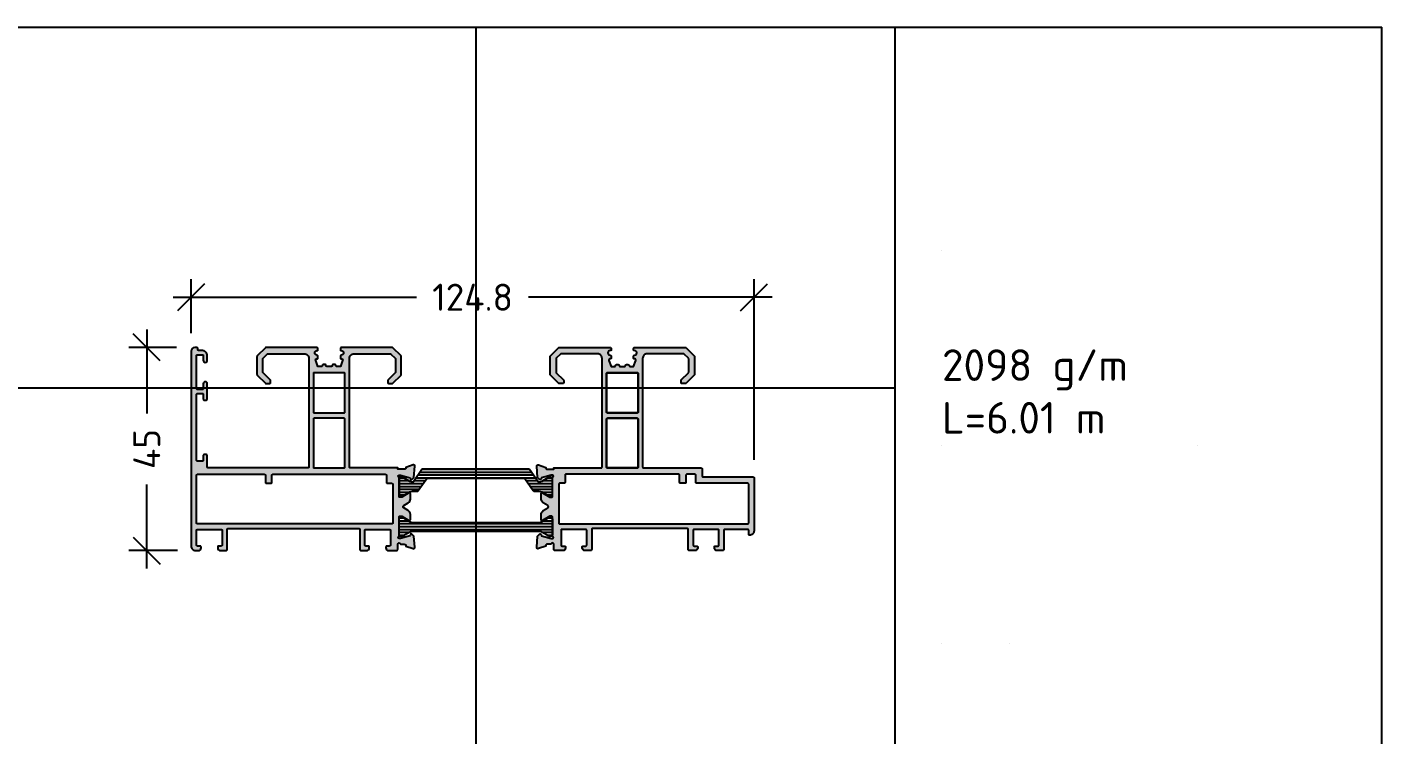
# Model space of a CAD drawing. Extents: x -4122 to 3414, y -5760 to 3840.
# Drawn here: x 641.6 to 941.9, y 3683.2 to 3840 of the extents above; entities that cross this region are included whole.
import ezdxf

# ---------------------------------------------------------------- set-up
doc = ezdxf.new("R2010")
doc.units = 0
doc.layers.get('0').update_dxf_attribs({"linetype": 'CONTINUOUS'})
doc.layers.get('DEFPOINTS').update_dxf_attribs({"linetype": 'CONTINUOUS'})
for name, color, linetype in [('ALUM', 7, 'CONTINUOUS'), ('DIM', 94, 'CONTINUOUS'), ('HATCH', 253, 'CONTINUOUS'), ('HATCH_PP', 254, 'CONTINUOUS'), ('PP', 7, 'CONTINUOUS'), ('TEXT', 7, 'CONTINUOUS'), ('UNMOVABLE', 4, 'CONTINUOUS')]:
    doc.layers.add(name, color=color, linetype=linetype)
doc.styles.add('ETEM_NAN', font='isocpeur.ttf')
doc.dimstyles.new('ETEM_ARCHITECTURE_STYLE$0', dxfattribs={"dimtxt": 2, "dimasz": 1, "dimexe": 1, "dimexo": 1, "dimgap": 1, "dimtad": 0, "dimdec": 1, "dimtxsty": 'ETEM_NAN', "dimblk": 'OBLIQUE', "dimcen": 0, "dimdle": 1, "dimclrd": 7, "dimclre": 7, "dimclrt": 7, "dimazin": 3, "dimtfac": 1, "dimtdec": 1, "dimtmove": 0, "dimatfit": 3, "dimtolj": 1, "dimtzin": 0})

# ---------------------------------------------------------------- blocks, each defined once
blk = doc.blocks.new('E_75_TEST_PAGE')
at = {"layer": 'DEFPOINTS'}
for p, q in [((185.93, 0), (185.93, -960)), ((289.27, -49.4), (289.27, -49.4)), ((278.81, -80), (73.06, -80)), ((289.27, -92.6), (289.27, -92.6)), ((345.86, -92.6), (345.86, -92.6)), ((289.27, -136.6), (289.27, -136.6)), ((304.27, -136.6), (304.27, -136.6))]:
    blk.add_line(p, q, dxfattribs=at)
at = {"layer": 'DEFPOINTS', "color": 3}
for p, q in [((278.81, 0), (278.81, -960)), ((386.8, -960), (386.8, 0))]:
    blk.add_line(p, q, dxfattribs=at)
blk.add_lwpolyline([(386.8, -960), (0, -960), (0, 0), (386.8, 0)], dxfattribs=at)
blk = doc.blocks.new('_OBLIQUE')
at = {"color": 0, "linetype": 'BYBLOCK'}
blk.add_line((-0.5, -0.5), (0.5, 0.5), dxfattribs=at)
blk = doc.blocks.new('*D9')
at = {"layer": 'DEFPOINTS', "color": 0}
for p in [(802.71, 3780.15), (677.91, 3768.22), (802.71, 3740.12)]:
    blk.add_point(p, dxfattribs=at)
at = {"layer": 'DIM', "color": 7}
for p, q in [((677.91, 3772.22), (677.91, 3784.15)), ((802.71, 3744.12), (802.71, 3784.15)), ((673.91, 3780.15), (727.91, 3780.15)), ((806.71, 3780.15), (752.71, 3780.15))]:
    blk.add_line(p, q, dxfattribs=at)
at = {"layer": 'DIM', "color": 7, "xscale": 6, "yscale": 6, "zscale": 6, "rotation": 180}
blk.add_blockref('_OBLIQUE', (677.91, 3780.15), dxfattribs=at)
at = {"layer": 'DIM', "color": 7, "xscale": 6, "yscale": 6, "zscale": 6}
blk.add_blockref('_OBLIQUE', (802.71, 3780.15), dxfattribs=at)
at = {"layer": 'DIM', "color": 7, "insert": (740.31, 3780.15), "char_height": 6, "attachment_point": 5, "style": 'ETEM_NAN'}
blk.add_mtext('124.8', dxfattribs=at)
blk = doc.blocks.new('*D10')
at = {"layer": 'DEFPOINTS', "color": 0}
for p in [(678.71, 3769.02), (668.09, 3724.02), (678.91, 3724.02)]:
    blk.add_point(p, dxfattribs=at)
at = {"layer": 'DIM', "color": 7}
for p, q in [((668.09, 3773.02), (668.09, 3754.42)), ((674.71, 3769.02), (664.09, 3769.02)), ((668.09, 3720.02), (668.09, 3738.62)), ((674.91, 3724.02), (664.09, 3724.02))]:
    blk.add_line(p, q, dxfattribs=at)
at = {"layer": 'DIM', "color": 7, "xscale": 6, "yscale": 6, "zscale": 6}
for p, rotation in [((668.09, 3769.02), 90), ((668.09, 3724.02), 270)]:
    blk.add_blockref('_OBLIQUE', p, dxfattribs=dict(at, rotation=rotation))
at = {"layer": 'DIM', "color": 7, "insert": (668.09, 3746.52), "char_height": 6, "attachment_point": 5, "rotation": 90, "style": 'ETEM_NAN'}
blk.add_mtext('45', dxfattribs=at)

msp = doc.modelspace()

# ---------------------------------------------------------------- hatches: boundary and pattern name
at = {"layer": 'HATCH'}
h = msp.add_hatch(color=256, dxfattribs=at)
h.paths.add_polyline_path([(694.51, 3769.02, 0.198912), (694.37, 3768.96), (692.57, 3767.16, 0.198912), (692.51, 3767.02), (692.51, 3763.02, 0.198912), (692.57, 3762.88), (694.37, 3761.08, 0.198912), (694.51, 3761.02), (695.31, 3761.02, 0.414214), (695.51, 3761.22), (695.51, 3761.7, 0.198912), (695.46, 3761.84), (693.87, 3763.42, -0.198912), (693.81, 3763.56), (693.81, 3766.49, -0.198912), (693.87, 3766.63), (694.81, 3767.56, -0.198912), (694.95, 3767.62), (703.01, 3767.62, -0.414214), (704.01, 3766.62), (704.01, 3742.52, -0.414214), (703.81, 3742.32), (681.71, 3742.32, -0.414214), (681.51, 3742.52), (681.51, 3744.92, 0.414214), (681.11, 3745.32), (680.81, 3745.32, 0.414214), (680.61, 3745.12), (680.61, 3744.02, -0.414214), (680.41, 3743.82), (679.31, 3743.82, -0.414214), (679.11, 3744.02), (679.11, 3758.62, -0.414214), (679.31, 3758.82), (680.41, 3758.82, -0.414214), (680.61, 3758.62), (680.61, 3757.52, 0.414214), (680.81, 3757.32), (681.11, 3757.32, 0.414214), (681.51, 3757.72), (681.51, 3760.97, 1), (680.61, 3760.97), (680.61, 3759.92, -0.414214), (680.41, 3759.72), (679.31, 3759.72, -0.414214), (679.11, 3759.92), (679.11, 3767.22, -0.414214), (679.31, 3767.42), (680.41, 3767.42, -0.414214), (680.61, 3767.22), (680.61, 3766.17, 1), (681.51, 3766.17), (681.51, 3767.22, 0.414214), (680.41, 3768.32), (679.61, 3768.32, -0.414214), (679.41, 3768.52), (679.41, 3768.82, 0.414214), (679.21, 3769.02), (678.71, 3769.02, 0.414214), (677.91, 3768.22), (677.91, 3725.02, 0.414214), (678.91, 3724.02), (679.51, 3724.02, 0.414214), (680.11, 3724.62), (680.11, 3724.82, 0.414214), (679.91, 3725.02), (679.31, 3725.02, -0.414214), (679.11, 3725.22), (679.11, 3728.52, -0.414214), (679.31, 3728.72), (684.61, 3728.72, -0.414214), (684.81, 3728.52), (684.81, 3725.22, -0.414214), (684.61, 3725.02), (684.01, 3725.02, 0.414214), (683.81, 3724.82), (683.81, 3724.62, 0.414214), (684.41, 3724.02), (685.71, 3724.02, 0.414214), (685.91, 3724.22), (685.91, 3728.72, -0.414214), (686.11, 3728.92), (715.11, 3728.92, -0.414214), (715.31, 3728.72), (715.31, 3724.22, 0.414214), (715.51, 3724.02), (716.81, 3724.02, 0.414214), (717.41, 3724.62), (717.41, 3724.82, 0.414214), (717.21, 3725.02), (716.61, 3725.02, -0.414214), (716.41, 3725.22), (716.41, 3728.52, -0.414214), (716.61, 3728.72), (721.91, 3728.72, -0.414214), (722.11, 3728.52), (722.11, 3725.22, -0.414214), (721.91, 3725.02), (721.31, 3725.02, 0.414214), (721.11, 3724.82), (721.11, 3724.62, 0.414214), (721.71, 3724.02), (723.51, 3724.02, 0.414214), (723.71, 3724.22), (723.71, 3725.42, -0.812836), (724.29, 3725.54, 0.298217), (724.47, 3725.42), (725.21, 3725.42, -0.414214), (725.51, 3725.12), (725.51, 3725.02), (727.11, 3724.44, 0.548619), (727.51, 3724.75), (727.3, 3727.23), (726.86, 3727.66, 0.57735), (726.53, 3727.58), (726.45, 3727.3), (724.31, 3726.72), (724.01, 3726.72, -1), (724.01, 3727.12), (724.01, 3731.42, -0.414214), (724.21, 3731.62), (724.61, 3731.62), (726.21, 3730.65, 0.585007), (726.51, 3730.82), (726.51, 3732.01, 0.261824), (726.03, 3732.87), (725.05, 3733.47, -0.562186), (725.05, 3733.98), (726.03, 3734.58, 0.261824), (726.51, 3735.43), (726.51, 3736.62, 0.585007), (726.21, 3736.79), (724.61, 3735.82), (724.21, 3735.82, -0.414214), (724.01, 3736.02), (724.01, 3740.32, -1), (724.01, 3740.72), (724.31, 3740.72), (726.45, 3740.15), (726.53, 3739.87, 0.57735), (726.86, 3739.78), (727.3, 3740.22), (727.51, 3742.7, 0.548619), (727.11, 3743.01), (725.51, 3742.42), (725.51, 3742.32, -0.414214), (725.21, 3742.02), (723.71, 3742.02), (723.71, 3742.32), (713.21, 3742.32, -0.414214), (713.01, 3742.52), (713.01, 3766.62, -0.414214), (714.01, 3767.62), (722.08, 3767.62, -0.198912), (722.22, 3767.56), (723.16, 3766.63, -0.198912), (723.21, 3766.49), (723.21, 3763.56, -0.198912), (723.16, 3763.42), (721.57, 3761.84, 0.198912), (721.51, 3761.7), (721.51, 3761.22, 0.414214), (721.71, 3761.02), (722.51, 3761.02, 0.198912), (722.66, 3761.08), (724.46, 3762.88, 0.198912), (724.51, 3763.02), (724.51, 3767.02, 0.198912), (724.46, 3767.16), (722.66, 3768.96, 0.198912), (722.51, 3769.02), (711.21, 3769.02, 0.414214), (711.01, 3768.82), (711.01, 3768.42, 0.414214), (711.11, 3768.32), (711.21, 3768.32, -1), (711.21, 3767.32, 0.414214), (711.01, 3767.12), (711.01, 3766.62, 0.541661), (711.14, 3766.51, -0.60332), (711.5, 3766.12), (711.01, 3764.82), (710.21, 3764.82, -0.414214), (710.01, 3765.02, 0.414214), (709.81, 3765.22), (709.41, 3765.22, 0.414213), (709.21, 3765.02, -0.414213), (709.01, 3764.82), (708.51, 3764.82), (708.01, 3764.82, -0.414213), (707.81, 3765.02, 0.414213), (707.61, 3765.22), (707.21, 3765.22, 0.414214), (707.01, 3765.02, -0.414214), (706.81, 3764.82), (706.01, 3764.82), (705.53, 3766.12, -0.522662), (705.81, 3766.52), (705.91, 3766.52, 0.414214), (706.01, 3766.62), (706.01, 3767.12, 0.414214), (705.81, 3767.32, -1), (705.81, 3768.32), (705.91, 3768.32, 0.414214), (706.01, 3768.42), (706.01, 3768.82, 0.414214), (705.81, 3769.02)])
h.paths.add_polyline_path([(705.21, 3763.42), (711.81, 3763.42, -0.414214), (712.01, 3763.22), (712.01, 3754.72, -0.414214), (711.81, 3754.52), (705.21, 3754.52, -0.414214), (705.01, 3754.72), (705.01, 3763.22, -0.414214)], flags=16)
h.paths.add_polyline_path([(705.21, 3753.32), (711.81, 3753.32, -0.414214), (712.01, 3753.12), (712.01, 3742.52, -0.414214), (711.81, 3742.32), (705.21, 3742.32, -0.414214), (705.01, 3742.52), (705.01, 3753.12, -0.414214)], flags=16)
h.paths.add_polyline_path([(721.01, 3740.92, -0.414214), (721.21, 3740.72), (721.21, 3739.12, 0.414214), (721.41, 3738.92), (722.41, 3738.92, -0.414214), (722.61, 3738.72), (722.61, 3730.12, -0.414214), (722.41, 3729.92), (679.31, 3729.92, -0.414214), (679.11, 3730.12), (679.11, 3740.72, -0.414214), (679.31, 3740.92), (694.21, 3740.92, -0.414214), (694.41, 3740.72), (694.41, 3739.12, 0.414214), (694.61, 3738.92), (695.61, 3738.92, 0.414214), (695.81, 3739.12), (695.81, 3740.72, -0.414214), (696.01, 3740.92)], flags=16)
h = msp.add_hatch(color=256, dxfattribs=at)
h.paths.add_polyline_path([(778.01, 3742.52), (778.01, 3766.62, -0.414214), (779.01, 3767.62), (787.08, 3767.62, -0.198912), (787.22, 3767.56), (788.16, 3766.63, -0.198912), (788.21, 3766.49), (788.21, 3763.56, -0.198912), (788.16, 3763.42), (786.57, 3761.84, 0.198912), (786.51, 3761.7), (786.51, 3761.22, 0.414214), (786.71, 3761.02), (787.51, 3761.02, 0.198912), (787.66, 3761.08), (789.46, 3762.88, 0.198912), (789.51, 3763.02), (789.51, 3767.02, 0.198912), (789.46, 3767.16), (787.66, 3768.96, 0.198912), (787.51, 3769.02), (776.21, 3769.02, 0.414214), (776.01, 3768.82), (776.01, 3768.41, 0.438786), (776.13, 3768.32, -1.087768), (776.21, 3767.32, 0.414214), (776.01, 3767.12), (776.01, 3766.6, 0.4423), (776.14, 3766.51, -0.61011), (776.5, 3766.12), (776.01, 3764.82), (775.21, 3764.82, -0.414214), (775.01, 3765.02, 0.414214), (774.81, 3765.22), (774.41, 3765.22, 0.414213), (774.21, 3765.02, -0.414213), (774.01, 3764.82), (773.01, 3764.82, -0.414213), (772.81, 3765.02, 0.414213), (772.61, 3765.22), (772.21, 3765.22, 0.414214), (772.01, 3765.02, -0.414214), (771.81, 3764.82), (771.01, 3764.82), (770.53, 3766.12, -0.522662), (770.81, 3766.52), (770.91, 3766.52, 0.414214), (771.01, 3766.62), (771.01, 3767.12, 0.414214), (770.81, 3767.32, -1), (770.81, 3768.32), (770.91, 3768.32, 0.414214), (771.01, 3768.42), (771.01, 3768.82, 0.414214), (770.81, 3769.02), (759.51, 3769.02, 0.198912), (759.37, 3768.96), (757.57, 3767.16, 0.198912), (757.51, 3767.02), (757.51, 3763.02, 0.198912), (757.57, 3762.88), (759.37, 3761.08, 0.198912), (759.51, 3761.02), (760.31, 3761.02, 0.414214), (760.51, 3761.22), (760.51, 3761.7, 0.198912), (760.46, 3761.84), (758.87, 3763.42, -0.198912), (758.81, 3763.56), (758.81, 3766.49, -0.198912), (758.87, 3766.63), (759.81, 3767.56, -0.198912), (759.95, 3767.62), (768.01, 3767.62, -0.414214), (769.01, 3766.62), (769.01, 3742.52, -0.414214), (768.81, 3742.32), (758.31, 3742.32), (758.31, 3742.02), (756.81, 3742.02, -0.414214), (756.51, 3742.32), (756.51, 3742.42), (754.92, 3743.01, 0.548619), (754.52, 3742.7), (754.73, 3740.22), (755.17, 3739.78, 0.57735), (755.5, 3739.87), (755.58, 3740.15), (757.71, 3740.72), (758.01, 3740.72, -1), (758.01, 3740.32), (758.01, 3736.02, -0.414214), (757.81, 3735.82), (757.41, 3735.82), (755.82, 3736.79, 0.585007), (755.51, 3736.62), (755.51, 3735.43, 0.261824), (755.99, 3734.58), (756.98, 3733.98, -0.562186), (756.98, 3733.47), (755.99, 3732.87, 0.261824), (755.51, 3732.01), (755.51, 3730.82, 0.585007), (755.82, 3730.65), (757.41, 3731.62), (757.81, 3731.62, -0.414214), (758.01, 3731.42), (758.01, 3727.12, -1), (758.01, 3726.72), (757.71, 3726.72), (755.58, 3727.3), (755.5, 3727.58, 0.57735), (755.17, 3727.66), (754.73, 3727.23), (754.52, 3724.75, 0.548619), (754.92, 3724.44), (756.51, 3725.02), (756.51, 3725.12, -0.414214), (756.81, 3725.42), (757.56, 3725.42, 0.298217), (757.74, 3725.54, -0.812836), (758.31, 3725.42), (758.31, 3724.22, 0.414214), (758.51, 3724.02), (760.31, 3724.02, 0.414214), (760.91, 3724.62), (760.91, 3724.82, 0.414214), (760.71, 3725.02), (760.11, 3725.02, -0.414214), (759.91, 3725.22), (759.91, 3728.52, -0.414214), (760.11, 3728.72), (765.41, 3728.72, -0.414214), (765.61, 3728.52), (765.61, 3725.22, -0.414213), (765.41, 3725.02), (764.81, 3725.02, 0.414214), (764.61, 3724.82), (764.61, 3724.62, 0.414214), (765.21, 3724.02), (766.51, 3724.02, 0.414214), (766.71, 3724.22), (766.71, 3728.72, -0.414214), (766.91, 3728.92), (787.91, 3728.92, -0.414214), (788.11, 3728.72), (788.11, 3724.22, 0.414214), (788.31, 3724.02), (789.61, 3724.02, 0.414214), (790.21, 3724.62), (790.21, 3724.82, 0.414214), (790.01, 3725.02), (789.41, 3725.02, -0.414214), (789.21, 3725.22), (789.21, 3728.52, -0.414214), (789.41, 3728.72), (794.71, 3728.72, -0.414214), (794.91, 3728.52), (794.91, 3725.22, -0.414213), (794.71, 3725.02), (794.11, 3725.02, 0.414214), (793.91, 3724.82), (793.91, 3724.62, 0.414214), (794.51, 3724.02), (795.81, 3724.02, 0.414214), (796.01, 3724.22), (796.01, 3728.52, -0.414214), (796.21, 3728.72), (801.31, 3728.72, -0.414214), (801.51, 3728.52), (801.51, 3727.62, 0.414214), (801.71, 3727.42, 0.414214), (802.71, 3728.42), (802.71, 3740.12, 0.414214), (802.51, 3740.32), (791.41, 3740.32, -0.414214), (791.21, 3740.52), (791.21, 3742.12, 0.414214), (791.01, 3742.32), (778.21, 3742.32, -0.414214)])
h.paths.add_polyline_path([(770.21, 3742.32, -0.414214), (770.01, 3742.52), (770.01, 3753.12, -0.414214), (770.21, 3753.32), (776.81, 3753.32, -0.414214), (777.01, 3753.12), (777.01, 3742.52, -0.414214), (776.81, 3742.32)], flags=16)
h.paths.add_polyline_path([(786.01, 3740.92, -0.414214), (786.21, 3740.72), (786.21, 3739.12, 0.414214), (786.41, 3738.92), (787.41, 3738.92, 0.414214), (787.61, 3739.12), (787.61, 3740.72, -0.414214), (787.81, 3740.92), (789.61, 3740.92, -0.414214), (789.81, 3740.72), (789.81, 3739.12, 0.414214), (790.01, 3738.92), (801.31, 3738.92, -0.414214), (801.51, 3738.72), (801.51, 3730.12, -0.414214), (801.31, 3729.92), (759.61, 3729.92, -0.414214), (759.41, 3730.12), (759.41, 3738.72, -0.414214), (759.61, 3738.92), (760.61, 3738.92, 0.414214), (760.81, 3739.12), (760.81, 3740.72, -0.414214), (761.01, 3740.92)], flags=16)
h.paths.add_polyline_path([(770.21, 3754.52, -0.414214), (770.01, 3754.72), (770.01, 3763.22, -0.414214), (770.21, 3763.42), (776.81, 3763.42, -0.414214), (777.01, 3763.22), (777.01, 3754.72, -0.414214), (776.81, 3754.52)], flags=16)
at = {"layer": 'HATCH_PP'}
h = msp.add_hatch(dxfattribs=at)
h.set_pattern_fill('ANSI31', color=256, scale=0.2, angle=135, style=0)
edge = h.paths.add_edge_path()
edge.add_arc((724.41, 3730.97), 0.4, 90, 180, ccw=False)
edge.add_line((724.41, 3731.37), (724.69, 3731.37))
edge.add_arc((724.69, 3731.07), 0.3, 60, 90, ccw=False)
edge.add_line((724.84, 3731.33), (726.4, 3730.43))
edge.add_arc((727, 3731.47), 1.2, 240, 270)
edge.add_line((727, 3730.27), (755.03, 3730.27))
edge.add_arc((755.03, 3731.47), 1.2, 270, 300)
edge.add_line((755.63, 3730.43), (757.18, 3731.33))
edge.add_arc((757.33, 3731.07), 0.3, 90, 120, ccw=False)
edge.add_line((757.33, 3731.37), (757.61, 3731.37))
edge.add_arc((757.61, 3730.97), 0.4, 0, 90, ccw=False)
edge.add_line((758.01, 3730.97), (758.01, 3727.57))
edge.add_arc((757.61, 3727.57), 0.4, 270, 360, ccw=False)
edge.add_line((757.61, 3727.17), (757.33, 3727.17))
edge.add_arc((757.33, 3727.47), 0.3, 240, 270, ccw=False)
edge.add_line((757.18, 3727.21), (755.63, 3728.11))
edge.add_arc((755.03, 3727.07), 1.2, 60, 90)
edge.add_line((755.03, 3728.27), (727, 3728.27))
edge.add_arc((727, 3727.07), 1.2, 90, 120)
edge.add_line((726.4, 3728.11), (724.84, 3727.21))
edge.add_arc((724.69, 3727.47), 0.3, 270, 300, ccw=False)
edge.add_line((724.69, 3727.17), (724.41, 3727.17))
edge.add_arc((724.41, 3727.57), 0.4, 180, 270, ccw=False)
edge.add_line((724.01, 3727.57), (724.01, 3730.97))
edge = h.paths.add_edge_path()
edge.add_line((741.01, 3740.07), (751.71, 3740.07))
edge.add_arc((751.71, 3739.87), 0.2, 35, 90, ccw=False)
edge.add_line((751.87, 3739.99), (753.75, 3737.3))
edge.add_arc((754, 3737.47), 0.3, 215, 270)
edge.add_line((754, 3737.17), (755.03, 3737.17))
edge.add_arc((755.03, 3735.97), 1.2, 60, 90, ccw=False)
edge.add_line((755.63, 3737.01), (757.2, 3736.1))
edge.add_arc((757.31, 3736.28), 0.21, 240, 270)
edge.add_line((757.31, 3736.07), (757.61, 3736.07))
edge.add_arc((757.61, 3736.47), 0.4, 270, 360)
edge.add_line((758.01, 3736.47), (758.01, 3739.87))
edge.add_arc((757.61, 3739.87), 0.4, 0, 90)
edge.add_line((757.61, 3740.27), (757.31, 3740.27))
edge.add_arc((757.31, 3740.06), 0.21, 90, 120)
edge.add_line((757.2, 3740.25), (755.63, 3739.33))
edge.add_arc((755.03, 3740.37), 1.2, 270, 300, ccw=False)
edge.add_line((755.03, 3739.17), (754.99, 3739.17))
edge.add_arc((754.99, 3739.38), 0.21, 215, 270, ccw=False)
edge.add_line((754.82, 3739.26), (752.94, 3741.95))
edge.add_arc((752.7, 3741.77), 0.3, 35, 90)
edge.add_line((752.7, 3742.07), (741.01, 3742.07))
edge.add_line((741.01, 3742.07), (729.33, 3742.07))
edge.add_arc((729.33, 3741.77), 0.3, 90, 145)
edge.add_line((729.09, 3741.95), (727.21, 3739.26))
edge.add_arc((727.04, 3739.38), 0.21, 270, 325, ccw=False)
edge.add_line((727.04, 3739.17), (727, 3739.17))
edge.add_arc((727, 3740.37), 1.2, 240, 270, ccw=False)
edge.add_line((726.4, 3739.33), (724.82, 3740.25))
edge.add_arc((724.72, 3740.06), 0.21, 60, 90)
edge.add_line((724.72, 3740.27), (724.41, 3740.27))
edge.add_arc((724.41, 3739.87), 0.4, 90, 180)
edge.add_line((724.01, 3739.87), (724.01, 3736.47))
edge.add_arc((724.41, 3736.47), 0.4, 180, 270)
edge.add_line((724.41, 3736.07), (724.72, 3736.07))
edge.add_arc((724.72, 3736.28), 0.21, 270, 300)
edge.add_line((724.82, 3736.1), (726.4, 3737.01))
edge.add_arc((727, 3735.97), 1.2, 90, 120, ccw=False)
edge.add_line((727, 3737.17), (728.03, 3737.17))
edge.add_arc((728.03, 3737.47), 0.3, 270, 325)
edge.add_line((728.28, 3737.3), (730.16, 3739.99))
edge.add_arc((730.32, 3739.87), 0.2, 90, 145, ccw=False)
edge.add_line((730.32, 3740.07), (741.01, 3740.07))

# ---------------------------------------------------------------- linework, layer by layer
at = {"layer": 'ALUM'}
for points in [[(711.11, 3766.52), (711.21, 3766.52, -0.522662), (711.5, 3766.12), (711.01, 3764.82), (710.21, 3764.82, -0.414214), (710.01, 3765.02, 0.414214), (709.81, 3765.22), (709.41, 3765.22, 0.414213), (709.21, 3765.02, -0.414213), (709.01, 3764.82), (708.51, 3764.82), (708.01, 3764.82, -0.414213), (707.81, 3765.02, 0.414213), (707.61, 3765.22), (707.21, 3765.22, 0.414214), (707.01, 3765.02, -0.414214), (706.81, 3764.82), (706.01, 3764.82), (705.53, 3766.12, -0.522662), (705.81, 3766.52), (705.91, 3766.52, 0.414214), (706.01, 3766.62), (706.01, 3767.12, 0.414214), (705.81, 3767.32, -1), (705.81, 3768.32), (705.91, 3768.32, 0.414214), (706.01, 3768.42), (706.01, 3768.82, 0.414214), (705.81, 3769.02), (694.51, 3769.02, 0.198912), (694.37, 3768.96), (692.57, 3767.16, 0.198912), (692.51, 3767.02), (692.51, 3763.02, 0.198912), (692.57, 3762.88), (694.37, 3761.08, 0.198912), (694.51, 3761.02), (695.31, 3761.02, 0.414214), (695.51, 3761.22), (695.51, 3761.7, 0.198912), (695.46, 3761.84), (693.87, 3763.42, -0.198912), (693.81, 3763.56), (693.81, 3766.49, -0.198912), (693.87, 3766.63), (694.81, 3767.56, -0.198912), (694.95, 3767.62), (703.01, 3767.62, -0.414214), (704.01, 3766.62), (704.01, 3742.52, -0.414214), (703.81, 3742.32), (681.71, 3742.32, -0.414214), (681.51, 3742.52), (681.51, 3744.92, 0.414214), (681.11, 3745.32), (680.81, 3745.32, 0.414214), (680.61, 3745.12), (680.61, 3744.02, -0.414214), (680.41, 3743.82), (679.31, 3743.82, -0.414214), (679.11, 3744.02), (679.11, 3758.62, -0.414214), (679.31, 3758.82), (680.41, 3758.82, -0.414214), (680.61, 3758.62), (680.61, 3757.52, 0.414214), (680.81, 3757.32), (681.11, 3757.32, 0.414214), (681.51, 3757.72), (681.51, 3760.97, 1), (680.61, 3760.97), (680.61, 3759.92, -0.414214), (680.41, 3759.72), (679.31, 3759.72, -0.414214), (679.11, 3759.92), (679.11, 3767.22, -0.414214), (679.31, 3767.42), (680.41, 3767.42, -0.414214), (680.61, 3767.22), (680.61, 3766.17, 1), (681.51, 3766.17), (681.51, 3767.22, 0.414214), (680.41, 3768.32), (679.61, 3768.32, -0.414214), (679.41, 3768.52), (679.41, 3768.82, 0.414214), (679.21, 3769.02), (678.71, 3769.02, 0.414214), (677.91, 3768.22), (677.91, 3725.02, 0.414214), (678.91, 3724.02), (679.51, 3724.02, 0.414214), (680.11, 3724.62), (680.11, 3724.82, 0.414214), (679.91, 3725.02), (679.31, 3725.02, -0.414214), (679.11, 3725.22), (679.11, 3728.52, -0.414214), (679.31, 3728.72), (684.61, 3728.72, -0.414214), (684.81, 3728.52), (684.81, 3725.22, -0.414214), (684.61, 3725.02), (684.01, 3725.02, 0.414214), (683.81, 3724.82), (683.81, 3724.62, 0.414214), (684.41, 3724.02), (685.71, 3724.02, 0.414214), (685.91, 3724.22), (685.91, 3728.72, -0.414214), (686.11, 3728.92), (715.11, 3728.92, -0.414214), (715.31, 3728.72), (715.31, 3724.22, 0.414214), (715.51, 3724.02), (716.81, 3724.02, 0.414214), (717.41, 3724.62), (717.41, 3724.82, 0.414214), (717.21, 3725.02), (716.61, 3725.02, -0.414214), (716.41, 3725.22), (716.41, 3728.52, -0.415687), (716.61, 3728.72), (721.91, 3728.72, -0.414214), (722.11, 3728.52), (722.11, 3725.22, -0.414214), (721.91, 3725.02), (721.31, 3725.02, 0.414214), (721.11, 3724.82), (721.11, 3724.62, 0.414214), (721.71, 3724.02), (723.51, 3724.02, 0.414214), (723.71, 3724.22), (723.71, 3725.42, -0.812836), (724.29, 3725.54, 0.298217), (724.47, 3725.42), (725.21, 3725.42, -0.414214), (725.51, 3725.12), (725.51, 3725.02), (727.11, 3724.44, 0.548619), (727.51, 3724.75), (727.3, 3727.23), (726.86, 3727.66, 0.57735), (726.53, 3727.58), (726.45, 3727.3), (724.31, 3726.72), (724.01, 3726.72, -1), (724.01, 3727.12), (724.01, 3731.42, -0.414214), (724.21, 3731.62), (724.61, 3731.62), (726.21, 3730.65, 0.585007), (726.51, 3730.82), (726.51, 3732.01, 0.261824), (726.03, 3732.87), (725.05, 3733.47, -0.562186), (725.05, 3733.98), (726.03, 3734.58, 0.261824), (726.51, 3735.43), (726.51, 3736.62, 0.585007), (726.21, 3736.79), (724.61, 3735.82), (724.21, 3735.82, -0.414214), (724.01, 3736.02), (724.01, 3740.32, -1), (724.01, 3740.72), (724.31, 3740.72), (726.45, 3740.15), (726.53, 3739.87, 0.57735), (726.86, 3739.78), (727.3, 3740.22), (727.51, 3742.7, 0.548619), (727.11, 3743.01), (725.51, 3742.42), (725.51, 3742.32, -0.414214), (725.21, 3742.02), (723.71, 3742.02), (723.71, 3742.32), (713.21, 3742.32, -0.414214), (713.01, 3742.52), (713.01, 3766.62, -0.414214), (714.01, 3767.62), (722.08, 3767.62, -0.198912), (722.22, 3767.56), (723.16, 3766.63, -0.198912), (723.21, 3766.49), (723.21, 3763.56, -0.198912), (723.16, 3763.42), (721.57, 3761.84, 0.198912), (721.51, 3761.7), (721.51, 3761.22, 0.414214), (721.71, 3761.02), (722.51, 3761.02, 0.198912), (722.66, 3761.08), (724.46, 3762.88, 0.198912), (724.51, 3763.02), (724.51, 3767.02, 0.198912), (724.46, 3767.16), (722.66, 3768.96, 0.198912), (722.51, 3769.02), (711.21, 3769.02, 0.414214), (711.01, 3768.82), (711.01, 3768.42, 0.414214), (711.11, 3768.32), (711.21, 3768.32, -1), (711.21, 3767.32, 0.414214), (711.01, 3767.12), (711.01, 3766.62, 0.414214)], [(802.71, 3740.12), (802.71, 3728.42, -0.414214), (801.71, 3727.42, -0.414214), (801.51, 3727.62), (801.51, 3728.52, 0.414214), (801.31, 3728.72), (796.21, 3728.72, 0.414214), (796.01, 3728.52), (796.01, 3724.22, -0.414214), (795.81, 3724.02), (794.51, 3724.02, -0.414214), (793.91, 3724.62), (793.91, 3724.82, -0.414214), (794.11, 3725.02), (794.71, 3725.02, 0.414214), (794.91, 3725.22), (794.91, 3728.52, 0.415687), (794.71, 3728.72), (789.41, 3728.72, 0.415687), (789.21, 3728.52), (789.21, 3725.22, 0.414214), (789.41, 3725.02), (790.01, 3725.02, -0.414214), (790.21, 3724.82), (790.21, 3724.62, -0.414214), (789.61, 3724.02), (788.31, 3724.02, -0.414214), (788.11, 3724.22), (788.11, 3728.72, 0.414214), (787.91, 3728.92), (766.91, 3728.92, 0.414214), (766.71, 3728.72), (766.71, 3724.22, -0.414214), (766.51, 3724.02), (765.21, 3724.02, -0.414214), (764.61, 3724.62), (764.61, 3724.82, -0.414214), (764.81, 3725.02), (765.41, 3725.02, 0.414214), (765.61, 3725.22), (765.61, 3728.52, 0.415687), (765.41, 3728.72), (760.11, 3728.72, 0.414214), (759.91, 3728.52), (759.91, 3725.22, 0.414214), (760.11, 3725.02), (760.71, 3725.02, -0.414214), (760.91, 3724.82), (760.91, 3724.62, -0.414214), (760.31, 3724.02), (758.51, 3724.02, -0.414214), (758.31, 3724.22), (758.31, 3725.42, 0.812836), (757.74, 3725.54, -0.298217), (757.56, 3725.42), (756.81, 3725.42, 0.414214), (756.51, 3725.12), (756.51, 3725.02), (754.92, 3724.44, -0.548619), (754.52, 3724.75), (754.73, 3727.23), (755.17, 3727.66, -0.57735), (755.5, 3727.58), (755.58, 3727.3), (757.71, 3726.72), (758.01, 3726.72, 1), (758.01, 3727.12), (758.01, 3731.42, 0.414214), (757.81, 3731.62), (757.41, 3731.62), (755.82, 3730.65, -0.585007), (755.51, 3730.82), (755.51, 3732.01, -0.261824), (755.99, 3732.87), (756.98, 3733.47, 0.562186), (756.98, 3733.98), (755.99, 3734.58, -0.261824), (755.51, 3735.43), (755.51, 3736.62, -0.585007), (755.82, 3736.79), (757.41, 3735.82), (757.81, 3735.82, 0.414214), (758.01, 3736.02), (758.01, 3740.32, 1), (758.01, 3740.72), (757.71, 3740.72), (755.58, 3740.15), (755.5, 3739.87, -0.57735), (755.17, 3739.78), (754.73, 3740.22), (754.52, 3742.7, -0.548619), (754.92, 3743.01), (756.51, 3742.42), (756.51, 3742.32, 0.414214), (756.81, 3742.02), (758.31, 3742.02), (758.31, 3742.32), (768.81, 3742.32, 0.414214), (769.01, 3742.52), (769.01, 3766.62, 0.414214), (768.01, 3767.62), (759.95, 3767.62, 0.198912), (759.81, 3767.56), (758.87, 3766.63, 0.198912), (758.81, 3766.49), (758.81, 3763.56, 0.198912), (758.87, 3763.42), (760.46, 3761.84, -0.198912), (760.51, 3761.7), (760.51, 3761.22, -0.414214), (760.31, 3761.02), (759.51, 3761.02, -0.198912), (759.37, 3761.08), (757.57, 3762.88, -0.198912), (757.51, 3763.02), (757.51, 3767.02, -0.198912), (757.57, 3767.16), (759.37, 3768.96, -0.198912), (759.51, 3769.02), (770.81, 3769.02, -0.414214), (771.01, 3768.82), (771.01, 3768.42, -0.414214), (770.91, 3768.32), (770.81, 3768.32, 1), (770.81, 3767.32, -0.414214), (771.01, 3767.12), (771.01, 3766.62, -0.414214), (770.91, 3766.52), (770.81, 3766.52, 0.522662), (770.53, 3766.12), (771.01, 3764.82), (771.81, 3764.82, 0.414214), (772.01, 3765.02, -0.414214), (772.21, 3765.22), (772.61, 3765.22, -0.414213), (772.81, 3765.02, 0.414213), (773.01, 3764.82), (774.01, 3764.82, 0.414213), (774.21, 3765.02, -0.414213), (774.41, 3765.22), (774.81, 3765.22, -0.414214), (775.01, 3765.02, 0.414214), (775.21, 3764.82), (776.01, 3764.82), (776.5, 3766.12, 0.60332), (776.14, 3766.51, -0.541661), (776.01, 3766.62), (776.01, 3767.12, -0.414214), (776.21, 3767.32, 1.086182), (776.13, 3768.32, -0.494877), (776.01, 3768.42), (776.01, 3768.82, -0.414214), (776.21, 3769.02), (787.51, 3769.02, -0.198912), (787.66, 3768.96), (789.46, 3767.16, -0.198912), (789.51, 3767.02), (789.51, 3763.02, -0.198912), (789.46, 3762.88), (787.66, 3761.08, -0.198912), (787.51, 3761.02), (786.71, 3761.02, -0.414214), (786.51, 3761.22), (786.51, 3761.7, -0.198912), (786.57, 3761.84), (788.16, 3763.42, 0.198912), (788.21, 3763.56), (788.21, 3766.49, 0.198912), (788.16, 3766.63), (787.22, 3767.56, 0.198912), (787.08, 3767.62), (779.01, 3767.62, 0.414214), (778.01, 3766.62), (778.01, 3742.52, 0.414214), (778.21, 3742.32), (791.01, 3742.32, -0.414214), (791.21, 3742.12), (791.21, 3740.52, 0.414214), (791.41, 3740.32), (802.51, 3740.32, -0.414214)], [(705.21, 3763.42, 0.414214), (705.01, 3763.22), (705.01, 3754.72, 0.414214), (705.21, 3754.52), (711.81, 3754.52, 0.414214), (712.01, 3754.72), (712.01, 3763.22, 0.414214), (711.81, 3763.42)], [(776.81, 3763.42, -0.414214), (777.01, 3763.22), (777.01, 3754.72, -0.414214), (776.81, 3754.52), (770.21, 3754.52, -0.414214), (770.01, 3754.72), (770.01, 3763.22, -0.414214), (770.21, 3763.42)], [(776.81, 3754.52, 0.414214), (777.01, 3754.72), (777.01, 3763.22, 0.414214), (776.81, 3763.42), (770.21, 3763.42, 0.414214), (770.01, 3763.22), (770.01, 3754.72, 0.414214), (770.21, 3754.52)], [(705.21, 3753.32, 0.414214), (705.01, 3753.12), (705.01, 3742.52, 0.414214), (705.21, 3742.32), (711.81, 3742.32, 0.414214), (712.01, 3742.52), (712.01, 3753.12, 0.414214), (711.81, 3753.32)], [(776.81, 3753.32, -0.414214), (777.01, 3753.12), (777.01, 3742.52, -0.414214), (776.81, 3742.32), (770.21, 3742.32, -0.414214), (770.01, 3742.52), (770.01, 3753.12, -0.414214), (770.21, 3753.32)], [(776.81, 3742.32, 0.414214), (777.01, 3742.52), (777.01, 3753.12, 0.414214), (776.81, 3753.32), (770.21, 3753.32, 0.414214), (770.01, 3753.12), (770.01, 3742.52, 0.414214), (770.21, 3742.32)], [(679.11, 3730.12), (679.11, 3740.72, -0.414214), (679.31, 3740.92), (694.21, 3740.92, -0.414214), (694.41, 3740.72), (694.41, 3739.12, 0.414214), (694.61, 3738.92), (695.61, 3738.92, 0.414214), (695.81, 3739.12), (695.81, 3740.72, -0.414214), (696.01, 3740.92), (721.01, 3740.92, -0.414214), (721.21, 3740.72), (721.21, 3739.12, 0.414214), (721.41, 3738.92), (722.41, 3738.92, -0.414214), (722.61, 3738.72), (722.61, 3730.12, -0.414214), (722.41, 3729.92), (679.31, 3729.92, -0.414214)], [(787.81, 3740.92, 0.414214), (787.61, 3740.72), (787.61, 3739.12, -0.414214), (787.41, 3738.92), (786.41, 3738.92, -0.414214), (786.21, 3739.12), (786.21, 3740.72, 0.414214), (786.01, 3740.92), (761.01, 3740.92, 0.414214), (760.81, 3740.72), (760.81, 3739.12, -0.414214), (760.61, 3738.92), (759.61, 3738.92, 0.414214), (759.41, 3738.72), (759.41, 3730.12, 0.414214), (759.61, 3729.92), (801.31, 3729.92, 0.414214), (801.51, 3730.12), (801.51, 3738.72, 0.414214), (801.31, 3738.92), (790.01, 3738.92), (790.01, 3738.92, -0.414214), (789.81, 3739.12), (789.81, 3740.72, 0.414214), (789.61, 3740.92)]]:
    msp.add_lwpolyline(points, format="xyb", close=True, dxfattribs=at)
at = {"layer": 'PP'}
for points in [[(741.01, 3740.07), (751.71, 3740.07, -0.244698), (751.87, 3739.99), (753.75, 3737.3, 0.244698), (754, 3737.17), (755.03, 3737.17, -0.131652), (755.63, 3737.01), (757.2, 3736.1, 0.131652), (757.31, 3736.07), (757.61, 3736.07, 0.414214), (758.01, 3736.47), (758.01, 3739.87, 0.414214), (757.61, 3740.27), (757.31, 3740.27, 0.131652), (757.2, 3740.25), (755.63, 3739.33, -0.131652), (755.03, 3739.17), (754.99, 3739.17, -0.244698), (754.82, 3739.26), (752.94, 3741.95, 0.244698), (752.7, 3742.07), (741.01, 3742.07), (729.33, 3742.07, 0.244698), (729.09, 3741.95), (727.21, 3739.26, -0.244698), (727.04, 3739.17), (727, 3739.17, -0.131652), (726.4, 3739.33), (724.82, 3740.25, 0.131652), (724.72, 3740.27), (724.41, 3740.27, 0.414214), (724.01, 3739.87), (724.01, 3736.47, 0.414214), (724.41, 3736.07), (724.72, 3736.07, 0.131652), (724.82, 3736.1), (726.4, 3737.01, -0.131652), (727, 3737.17), (728.03, 3737.17, 0.244698), (728.28, 3737.3), (730.16, 3739.99, -0.244698), (730.32, 3740.07)], [(724.01, 3730.97, -0.414214), (724.41, 3731.37), (724.69, 3731.37, -0.131652), (724.84, 3731.33), (726.4, 3730.43, 0.131652), (727, 3730.27), (755.03, 3730.27, 0.131652), (755.63, 3730.43), (757.18, 3731.33, -0.131652), (757.33, 3731.37), (757.61, 3731.37, -0.414214), (758.01, 3730.97), (758.01, 3727.57, -0.414214), (757.61, 3727.17), (757.33, 3727.17, -0.131652), (757.18, 3727.21), (755.63, 3728.11, 0.131652), (755.03, 3728.27), (727, 3728.27, 0.131652), (726.4, 3728.11), (724.84, 3727.21, -0.131652), (724.69, 3727.17), (724.41, 3727.17, -0.414214), (724.01, 3727.57)]]:
    msp.add_lwpolyline(points, format="xyb", close=True, dxfattribs=at)

# ---------------------------------------------------------------- block references
at = {"layer": 'UNMOVABLE'}
msp.add_blockref('E_75_TEST_PAGE', (555.08, 3840), dxfattribs=at)

# ---------------------------------------------------------------- texts
at = {"layer": 'TEXT', "insert": (844.35, 3768.61), "char_height": 7, "width": 47.9665, "attachment_point": 1, "style": 'ETEM_NAN'}
msp.add_mtext('2098 g/m\\PL=6.01 m', dxfattribs=at)

# ---------------------------------------------------------------- dimensions: what is measured, and where the dimension line sits
at = {"layer": 'DIM'}
dim = msp.add_linear_dim(base=(802.71, 3780.15), p1=(677.91, 3768.22), p2=(802.71, 3740.12), dimstyle='ETEM_ARCHITECTURE_STYLE$0', override={"dimscale": 4, "dimtxt": 1.5, "dimasz": 1.5, "dimtp": 0.1, "dimtm": 0.1, "dimtfac": 0.71, "dimtolj": 0}, dxfattribs=at)
dim.commit()
dim.dimension.update_dxf_attribs({"geometry": '*D9', "text_midpoint": (740.31, 3780.15)})
dim = msp.add_linear_dim(base=(668.09, 3724.02), p1=(678.71, 3769.02), p2=(678.91, 3724.02), angle=90, dimstyle='ETEM_ARCHITECTURE_STYLE$0', override={"dimscale": 4, "dimtxt": 1.5, "dimasz": 1.5, "dimtp": 0.1, "dimtm": 0.1, "dimtfac": 0.71, "dimtolj": 0}, dxfattribs=at)
dim.commit()
dim.dimension.update_dxf_attribs({"geometry": '*D10', "text_midpoint": (668.09, 3746.52)})

doc.saveas('drawing.dxf')
